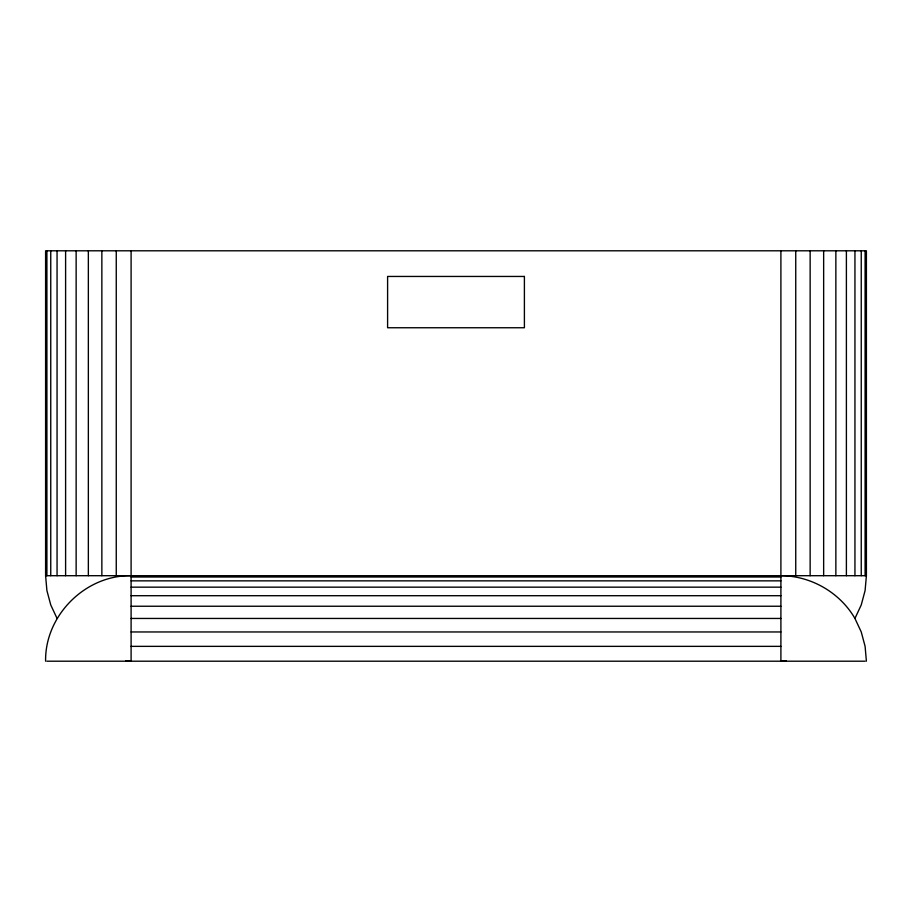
<?xml version="1.0" encoding="UTF-8"?>
<svg xmlns="http://www.w3.org/2000/svg" width="912" height="912" viewBox="0 0 912 912"><rect width="100%" height="100%" fill="white"/><g stroke="black" fill="none" stroke-linecap="round" stroke-linejoin="round"><path stroke-width="1.37" d="M45.6 661.2C44.813 615.486 85.386 574.913 131.1 575.7M57.057 618.45L50.753 604.941L46.9 590.543L45.6 575.7L45.6 250.8L866.4 250.8L866.4 575.7L865.1 590.543L861.247 604.941L854.943 618.45L861.247 631.959L865.1 646.357L866.4 661.2M786.304 660.733L780.9 661.2L780.9 250.8M45.6 575.7L866.4 575.7M131.1 577L780.9 577M131.1 580.853L780.9 580.853M131.1 587.157L780.9 587.157M131.1 595.707L780.9 595.707M131.1 606.241L780.9 606.241M131.1 618.45L780.9 618.45M131.1 631.959L780.9 631.959M131.1 646.357L780.9 646.357M46.9 661.2L865.1 661.2M780.9 575.7C810.916 575.768 839.884 592.481 854.943 618.45M125.696 660.733L131.1 661.2L131.1 250.8M865.1 250.8L865.1 575.7M861.247 250.8L861.247 575.7M854.943 250.8L854.943 575.7M846.393 250.8L846.393 575.7M835.859 250.8L835.859 575.7M823.65 250.8L823.65 575.7M810.141 250.8L810.141 575.7M795.743 250.8L795.743 575.7M116.257 250.8L116.257 575.7M101.859 250.8L101.859 575.7M88.35 250.8L88.35 575.7M76.141 250.8L76.141 575.7M65.607 250.8L65.607 575.7M57.057 250.8L57.057 575.7M50.753 250.8L50.753 575.7M46.9 250.8L46.9 575.7M524.4 276.45L387.6 276.45L387.6 327.75L524.4 327.75L524.4 276.45"/></g></svg>
